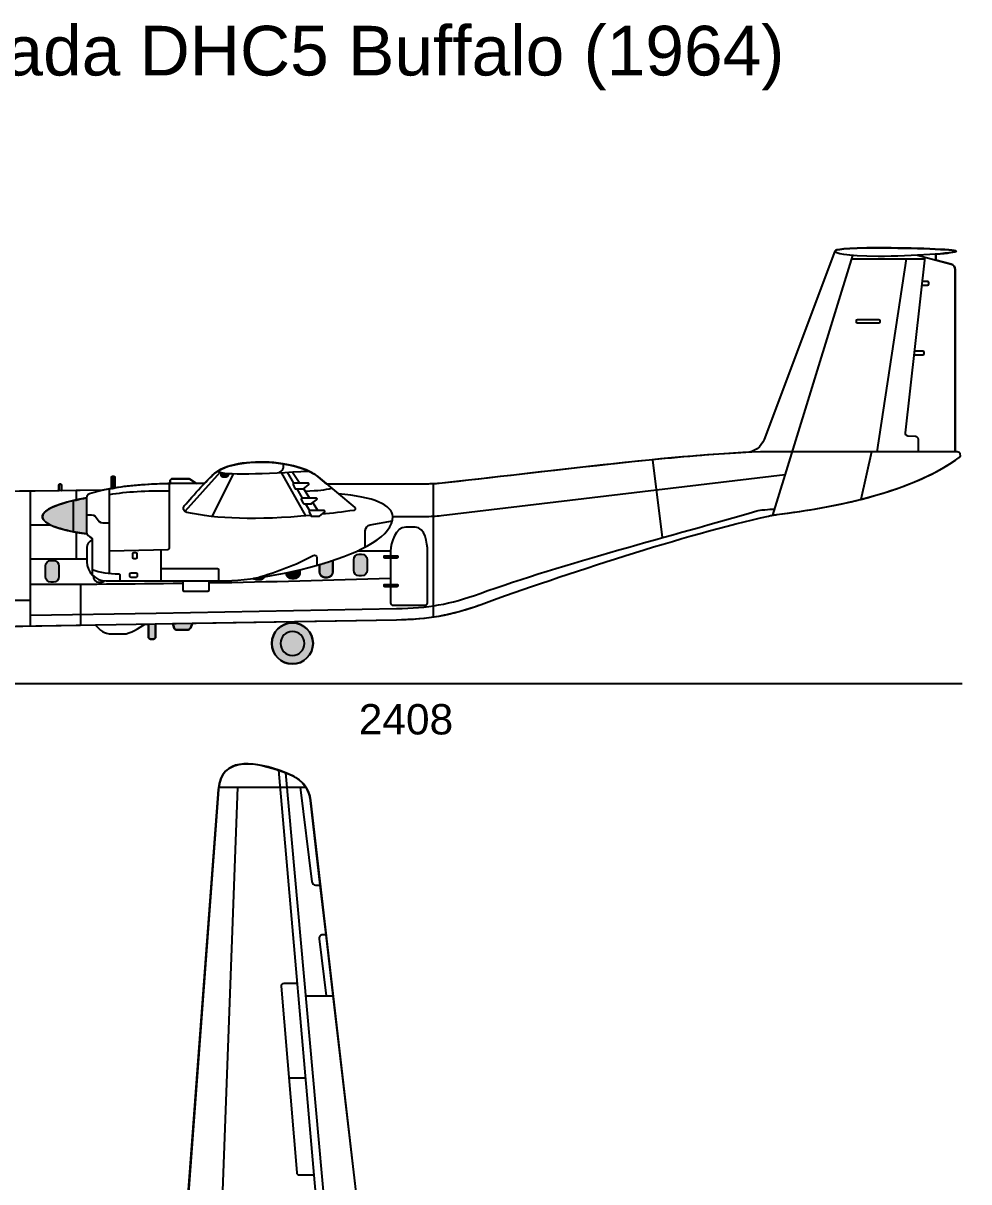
# Model space of a CAD drawing. Extents: x 65 to 351, y 40 to 245.
# Drawn here: x 112.6 to 194.7, y 144.4 to 245.1 of the extents above; entities that cross this region are included whole.
import ezdxf

# ---------------------------------------------------------------- set-up
doc = ezdxf.new("R2010")
doc.units = 0
doc.header["$MEASUREMENT"] = 0
for name, color, linetype in [('4-VIEW', 7, 'CONTINUOUS'), ('SOLIDS', 7, 'CONTINUOUS'), ('TITLE', 7, 'CONTINUOUS')]:
    doc.layers.add(name, color=color, linetype=linetype)

msp = doc.modelspace()

# ---------------------------------------------------------------- hatches: boundary and pattern name
at = {"layer": 'SOLIDS'}
h = msp.add_hatch(color=252, dxfattribs=at)
edge = h.paths.add_edge_path()
edge.add_spline(control_points=[(120.25, 204.67), (120.35, 204.69), (120.44, 204.7), (120.54, 204.72), (120.44, 204.7), (120.35, 204.69), (120.25, 204.67), (120.25, 204.67), (120.25, 204.67), (120.25, 204.67)], knot_values=[0, 0, 0, 0, 1, 1, 1, 2, 2, 2, 3, 3, 3, 3], degree=3, periodic=1)
edge = h.paths.add_edge_path()
edge.add_spline(control_points=[(120.25, 205.66), (120.25, 205.66), (120.25, 204.67), (120.25, 204.67), (120.25, 204.67), (120.54, 204.72), (120.54, 204.72), (120.54, 204.72), (120.54, 205.66), (120.54, 205.66), (120.54, 205.7), (120.5, 205.74), (120.45, 205.74), (120.45, 205.74), (120.34, 205.74), (120.34, 205.74), (120.29, 205.74), (120.25, 205.7), (120.25, 205.66)], knot_values=[0, 0, 0, 0, 1, 1, 1, 2, 2, 2, 3, 3, 3, 4, 4, 4, 5, 5, 5, 6, 6, 6, 6], degree=3, periodic=1)
h = msp.add_hatch(color=254, dxfattribs=at)
edge = h.paths.add_edge_path()
edge.add_spline(control_points=[(129.78, 206.06), (129.78, 206.06), (129.78, 205.83), (129.78, 205.83), (129.78, 205.75), (129.84, 205.69), (129.92, 205.69), (129.92, 205.69), (130.21, 205.69), (130.21, 205.69), (130.25, 205.69), (130.29, 205.71), (130.32, 205.74), (130.32, 205.74), (130.49, 205.97), (130.49, 205.97), (130.19, 205.99), (129.95, 206.02), (129.78, 206.06)], knot_values=[0, 0, 0, 0, 1, 1, 1, 2, 2, 2, 3, 3, 3, 4, 4, 4, 5, 5, 5, 6, 6, 6, 6], degree=3, periodic=1)
h = msp.add_hatch(color=252, dxfattribs=at)
edge = h.paths.add_edge_path()
edge.add_spline(control_points=[(116.94, 203.62), (114.21, 202.99), (113.59, 202.16), (114.97, 201.49), (115.42, 201.27), (116.08, 201.08), (116.94, 200.91), (116.94, 200.91), (118.13, 200.73), (118.13, 200.73), (118.11, 200.78), (118.09, 200.83), (118.09, 200.89), (118.09, 200.89), (118.09, 202.37), (118.09, 202.37), (118.09, 202.37), (118.09, 203.85), (118.09, 203.85), (117.77, 203.79), (117.46, 203.73), (117.18, 203.67), (117.1, 203.65), (117.02, 203.64), (116.94, 203.62)], knot_values=[0, 0, 0, 0, 1, 1, 1, 2, 2, 2, 3, 3, 3, 4, 4, 4, 5, 5, 5, 6, 6, 6, 7, 7, 7, 8, 8, 8, 8], degree=3, periodic=1)
h = msp.add_hatch(color=254, dxfattribs=at)
edge = h.paths.add_edge_path()
edge.add_spline(control_points=[(115.01, 198.41), (114.74, 198.41), (114.53, 198.19), (114.53, 197.93), (114.53, 197.93), (114.53, 197.01), (114.53, 197.01), (114.53, 196.74), (114.74, 196.52), (115.01, 196.52), (115.01, 196.52), (115.22, 196.52), (115.22, 196.52), (115.48, 196.52), (115.7, 196.74), (115.7, 197.01), (115.7, 197.01), (115.7, 197.93), (115.7, 197.93), (115.7, 198.19), (115.48, 198.41), (115.22, 198.41), (115.22, 198.41), (115.01, 198.41), (115.01, 198.41)], knot_values=[0, 0, 0, 0, 1, 1, 1, 2, 2, 2, 3, 3, 3, 4, 4, 4, 5, 5, 5, 6, 6, 6, 7, 7, 7, 8, 8, 8, 8], degree=3, periodic=1)
h = msp.add_hatch(color=254, dxfattribs=at)
edge = h.paths.add_edge_path()
edge.add_spline(control_points=[(139.48, 198.42), (139.1, 198.29), (138.71, 198.17), (138.31, 198.06), (138.31, 198.06), (138.31, 197.43), (138.31, 197.43), (138.31, 197.16), (138.53, 196.95), (138.79, 196.95), (138.79, 196.95), (139, 196.95), (139, 196.95), (139.26, 196.95), (139.48, 197.16), (139.48, 197.43), (139.48, 197.43), (139.48, 198.42), (139.48, 198.42)], knot_values=[0, 0, 0, 0, 1, 1, 1, 2, 2, 2, 3, 3, 3, 4, 4, 4, 5, 5, 5, 6, 6, 6, 6], degree=3, periodic=1)
h = msp.add_hatch(color=254, dxfattribs=at)
edge = h.paths.add_edge_path()
edge.add_spline(control_points=[(141.77, 198.96), (141.51, 198.96), (141.29, 198.75), (141.29, 198.48), (141.29, 198.48), (141.29, 197.56), (141.29, 197.56), (141.29, 197.29), (141.51, 197.08), (141.77, 197.08), (141.77, 197.08), (141.98, 197.08), (141.98, 197.08), (142.24, 197.08), (142.46, 197.29), (142.46, 197.56), (142.46, 197.56), (142.46, 198.48), (142.46, 198.48), (142.46, 198.75), (142.24, 198.96), (141.98, 198.96), (141.98, 198.96), (141.77, 198.96), (141.77, 198.96)], knot_values=[0, 0, 0, 0, 1, 1, 1, 2, 2, 2, 3, 3, 3, 4, 4, 4, 5, 5, 5, 6, 6, 6, 7, 7, 7, 8, 8, 8, 8], degree=3, periodic=1)
h = msp.add_hatch(color=252, dxfattribs=at)
edge = h.paths.add_edge_path()
edge.add_spline(control_points=[(143.99, 198.83), (143.96, 198.83), (143.93, 198.8), (143.93, 198.77), (143.93, 198.77), (143.93, 198.68), (143.93, 198.68), (143.93, 198.65), (143.96, 198.63), (143.99, 198.63), (143.99, 198.63), (144.5, 198.63), (144.5, 198.63), (144.5, 198.63), (145.06, 198.63), (145.06, 198.63), (145.09, 198.63), (145.11, 198.65), (145.11, 198.68), (145.11, 198.68), (145.11, 198.77), (145.11, 198.77), (145.11, 198.8), (145.09, 198.83), (145.06, 198.83), (145.06, 198.83), (144.5, 198.83), (144.5, 198.83), (144.5, 198.83), (143.99, 198.83), (143.99, 198.83)], knot_values=[0, 0, 0, 0, 1, 1, 1, 2, 2, 2, 3, 3, 3, 4, 4, 4, 5, 5, 5, 6, 6, 6, 7, 7, 7, 8, 8, 8, 9, 9, 9, 10, 10, 10, 10], degree=3, periodic=1)
h = msp.add_hatch(color=254, dxfattribs=at)
edge = h.paths.add_edge_path()
edge.add_spline(control_points=[(135.43, 197.33), (135.43, 197.07), (135.65, 196.85), (135.92, 196.85), (135.92, 196.85), (136.12, 196.85), (136.12, 196.85), (136.35, 196.85), (136.55, 197.01), (136.6, 197.23), (136.6, 197.26), (136.61, 197.57), (136.61, 197.61), (136.61, 197.61), (135.43, 197.33), (135.43, 197.33)], knot_values=[0, 0, 0, 0, 1, 1, 1, 2, 2, 2, 3, 3, 3, 4, 4, 4, 5, 5, 5, 5], degree=3, periodic=1)
h = msp.add_hatch(color=254, dxfattribs=at)
edge = h.paths.add_edge_path()
edge.add_spline(control_points=[(132.59, 196.87), (132.47, 196.85), (132.79, 196.74), (132.92, 196.74), (132.92, 196.74), (133.12, 196.74), (133.12, 196.74), (133.32, 196.74), (133.49, 196.86), (133.56, 197.03), (133.56, 197.03), (132.59, 196.87), (132.59, 196.87)], knot_values=[0, 0, 0, 0, 1, 1, 1, 2, 2, 2, 3, 3, 3, 4, 4, 4, 4], degree=3, periodic=1)
h = msp.add_hatch(color=252, dxfattribs=at)
edge = h.paths.add_edge_path()
edge.add_spline(control_points=[(144.5, 196.33), (144.5, 196.33), (143.99, 196.33), (143.99, 196.33), (143.96, 196.33), (143.93, 196.31), (143.93, 196.28), (143.93, 196.28), (143.93, 196.18), (143.93, 196.18), (143.93, 196.15), (143.96, 196.13), (143.99, 196.13), (143.99, 196.13), (144.5, 196.13), (144.5, 196.13), (144.5, 196.13), (145.06, 196.13), (145.06, 196.13), (145.09, 196.13), (145.11, 196.15), (145.11, 196.18), (145.11, 196.18), (145.11, 196.28), (145.11, 196.28), (145.11, 196.31), (145.09, 196.33), (145.06, 196.33), (145.06, 196.33), (144.5, 196.33), (144.5, 196.33)], knot_values=[0, 0, 0, 0, 1, 1, 1, 2, 2, 2, 3, 3, 3, 4, 4, 4, 5, 5, 5, 6, 6, 6, 7, 7, 7, 8, 8, 8, 9, 9, 9, 10, 10, 10, 10], degree=3, periodic=1)
h = msp.add_hatch(color=252, dxfattribs=at)
edge = h.paths.add_edge_path()
edge.add_spline(control_points=[(123.47, 192.89), (123.47, 192.89), (123.47, 191.78), (123.47, 191.78), (123.47, 191.67), (123.56, 191.58), (123.66, 191.58), (123.66, 191.58), (123.9, 191.58), (123.9, 191.58), (124.01, 191.58), (124.09, 191.67), (124.09, 191.78), (124.09, 191.78), (124.09, 192.9), (124.09, 192.9), (124.09, 192.9), (123.47, 192.89), (123.47, 192.89)], knot_values=[0, 0, 0, 0, 1, 1, 1, 2, 2, 2, 3, 3, 3, 4, 4, 4, 5, 5, 5, 6, 6, 6, 6], degree=3, periodic=1)
h = msp.add_hatch(color=252, dxfattribs=at)
edge = h.paths.add_edge_path()
edge.add_spline(control_points=[(127.3, 192.96), (127.3, 192.96), (125.58, 192.93), (125.58, 192.93), (125.58, 192.93), (125.69, 192.54), (125.69, 192.54), (125.72, 192.46), (125.79, 192.4), (125.88, 192.4), (125.88, 192.4), (126.93, 192.4), (126.93, 192.4), (127.01, 192.4), (127.08, 192.45), (127.11, 192.52), (127.11, 192.52), (127.3, 192.96), (127.3, 192.96)], knot_values=[0, 0, 0, 0, 1, 1, 1, 2, 2, 2, 3, 3, 3, 4, 4, 4, 5, 5, 5, 6, 6, 6, 6], degree=3, periodic=1)
h = msp.add_hatch(color=252, dxfattribs=at)
edge = h.paths.add_edge_path()
edge.add_spline(control_points=[(134.18, 191.21), (134.18, 192.19), (134.98, 192.99), (135.97, 192.99), (136.96, 192.99), (137.76, 192.19), (137.76, 191.21), (137.76, 190.22), (136.96, 189.42), (135.97, 189.42), (134.98, 189.42), (134.18, 190.22), (134.18, 191.21)], knot_values=[0, 0, 0, 0, 1, 1, 1, 2, 2, 2, 3, 3, 3, 4, 4, 4, 4], degree=3, periodic=1)
h = msp.add_hatch(color=254, dxfattribs=at)
edge = h.paths.add_edge_path()
edge.add_spline(control_points=[(134.93, 191.21), (134.93, 191.78), (135.39, 192.25), (135.97, 192.25), (136.54, 192.25), (137.01, 191.78), (137.01, 191.21), (137.01, 190.63), (136.54, 190.16), (135.97, 190.16), (135.39, 190.16), (134.93, 190.63), (134.93, 191.21)], knot_values=[0, 0, 0, 0, 1, 1, 1, 2, 2, 2, 3, 3, 3, 4, 4, 4, 4], degree=3, periodic=1)

# ---------------------------------------------------------------- linework, layer by layer
at = {"layer": '4-VIEW', "color": 250}
for points in [[(184.62, 224.92), (177.67, 202.35)], [(184.53, 224.63), (190.87, 224.63)], [(189.28, 224.64), (186.71, 207.87)], [(191.85, 225.04), (191.85, 224.51)], [(186.25, 207.87), (185.32, 203.72)], [(167.23, 207.16), (168.08, 200.4)], [(129.71, 206.08), (126.63, 202.68)], [(130.84, 205.96), (128.98, 202.24)], [(134.99, 206.05), (137.1, 202.29)], [(135.5, 206.08), (136.06, 205.12)], [(135.98, 206.1), (136.61, 205.14)], [(113.2, 204.44), (113.2, 192.72)], [(117.18, 204.49), (117.18, 203.67)], [(120.09, 197.29), (120.09, 204.64)], [(136.35, 204.63), (136.82, 203.84)], [(136.93, 204.66), (137.46, 203.84)], [(148.18, 205.07), (148.18, 193.51)], [(116.94, 203.62), (116.94, 200.9)], [(137.74, 203.43), (138.17, 202.76)], [(137.11, 203.34), (137.46, 202.75)], [(114.97, 201.49), (113.2, 201.49)], [(117.18, 200.86), (117.18, 198.54)], [(118.57, 200.24), (118.57, 197.14)], [(124.53, 199.37), (124.53, 196.64)], [(118.12, 198.54), (113.2, 198.54)], [(144.5, 199.23), (141.59, 199.23)], [(144.5, 198.63), (144.5, 196.33)], [(117.57, 196.36), (117.57, 192.79)], [(101.91, 194.98), (113.2, 194.98)], [(97.68, 187.73), (194.13, 187.73)], [(138.11, 142.02), (134.8, 180.18)], [(138.82, 141.99), (135.4, 179.95)], [(129.57, 178.72), (137.16, 178.72)], [(129.87, 142.07), (131.23, 178.72)], [(137.15, 160.57), (139.51, 160.57)], [(135.68, 153.45), (137.11, 153.45)]]:
    msp.add_lwpolyline(points, dxfattribs=at)
for points, knots in [([(186.84, 225.58), (183.93, 225.58), (183.08, 225.45), (183.08, 225.28), (183.08, 225.12), (183.93, 224.84), (186.84, 224.84), (189.75, 224.84), (193.61, 225.12), (193.61, 225.28), (193.61, 225.45), (189.75, 225.58), (186.84, 225.58), (186.84, 225.58), (186.84, 225.58), (186.84, 225.58)], [0, 0, 0, 0, 1, 1, 1, 2, 2, 2, 3, 3, 3, 4, 4, 4, 5, 5, 5, 5]), ([(183.08, 225.28), (183.08, 225.28), (176.94, 208.94), (176.94, 208.94), (176.69, 208.26), (176.08, 207.83), (175.35, 207.8)], [0, 0, 0, 0, 1, 1, 1, 2, 2, 2, 2]), ([(190.88, 224.77), (190.88, 224.77), (189.18, 209.52), (189.18, 209.52), (189.16, 209.37), (189.27, 209.25), (189.41, 209.24), (189.41, 209.24), (190.07, 209.21), (190.07, 209.21), (190.2, 209.21), (190.3, 209.1), (190.3, 208.97), (190.3, 208.97), (190.3, 207.87), (190.3, 207.87)], [0, 0, 0, 0, 1, 1, 1, 2, 2, 2, 3, 3, 3, 4, 4, 4, 5, 5, 5, 5]), ([(190.24, 224.94), (190.24, 224.94), (193.18, 224.16), (193.18, 224.16), (193.39, 224.1), (193.53, 223.92), (193.53, 223.7), (193.53, 223.7), (193.53, 207.87), (193.53, 207.87)], [0, 0, 0, 0, 1, 1, 1, 2, 2, 2, 3, 3, 3, 3]), ([(190.64, 222.34), (190.64, 222.34), (191.13, 222.34), (191.13, 222.34), (191.2, 222.34), (191.25, 222.4), (191.25, 222.46), (191.25, 222.46), (191.25, 222.55), (191.25, 222.55), (191.25, 222.62), (191.2, 222.67), (191.13, 222.67), (191.13, 222.67), (190.65, 222.67), (190.65, 222.67)], [0, 0, 0, 0, 1, 1, 1, 2, 2, 2, 3, 3, 3, 4, 4, 4, 5, 5, 5, 5]), ([(185.03, 219.04), (185.03, 219.04), (186.89, 219.04), (186.89, 219.04), (186.94, 219.04), (186.98, 219.07), (186.98, 219.12), (186.98, 219.12), (186.98, 219.26), (186.98, 219.26), (186.98, 219.31), (186.94, 219.35), (186.89, 219.35), (186.89, 219.35), (185.03, 219.35), (185.03, 219.35), (184.98, 219.35), (184.94, 219.31), (184.94, 219.26), (184.94, 219.26), (184.94, 219.12), (184.94, 219.12), (184.94, 219.07), (184.98, 219.04), (185.03, 219.04), (185.03, 219.04), (185.03, 219.04), (185.03, 219.04)], [0, 0, 0, 0, 1, 1, 1, 2, 2, 2, 3, 3, 3, 4, 4, 4, 5, 5, 5, 6, 6, 6, 7, 7, 7, 8, 8, 8, 9, 9, 9, 9]), ([(189.93, 216.28), (189.93, 216.28), (190.72, 216.28), (190.72, 216.28), (190.78, 216.28), (190.84, 216.34), (190.84, 216.4), (190.84, 216.4), (190.84, 216.49), (190.84, 216.49), (190.84, 216.56), (190.78, 216.61), (190.72, 216.61), (190.72, 216.61), (189.97, 216.61), (189.97, 216.61)], [0, 0, 0, 0, 1, 1, 1, 2, 2, 2, 3, 3, 3, 4, 4, 4, 5, 5, 5, 5]), ([(119.49, 204.52), (119.49, 204.52), (109.69, 204.39), (109.69, 204.39), (107.36, 204.36), (106.49, 202.99), (105.26, 201.39), (105.18, 201.29), (105.1, 201.21), (104.99, 201.15), (103.47, 200.23), (102.39, 199.18), (101.36, 198.06), (101.3, 198), (101.27, 197.92), (101.27, 197.83), (101.27, 197.83), (101.27, 193.96), (101.27, 193.96), (101.27, 193.83), (101.34, 193.72), (101.45, 193.65), (103.35, 192.62), (104.68, 192.59), (106.72, 192.61), (106.72, 192.61), (124.13, 192.9), (124.13, 192.9), (124.13, 192.9), (145, 193.27), (145, 193.27), (147.76, 193.32), (149.68, 193.63), (152.35, 194.6), (159.65, 197.23), (170.06, 200.67), (177.32, 202.28), (177.55, 202.33), (177.78, 202.37), (178.03, 202.4), (185.33, 203.31), (190.58, 204.97), (193.87, 207.36), (194.09, 207.52), (193.97, 207.87), (193.7, 207.87), (193.7, 207.87), (178.02, 207.87), (178.02, 207.87), (171, 207.87), (157.29, 206.01), (148.72, 205.11), (148.34, 205.07), (148.02, 205.06), (147.64, 205.06), (147.64, 205.06), (138.97, 205.04), (138.97, 205.04)], [0, 0, 0, 0, 1, 1, 1, 2, 2, 2, 3, 3, 3, 4, 4, 4, 5, 5, 5, 6, 6, 6, 7, 7, 7, 8, 8, 8, 9, 9, 9, 10, 10, 10, 11, 11, 11, 12, 12, 12, 13, 13, 13, 14, 14, 14, 15, 15, 15, 16, 16, 16, 17, 17, 17, 18, 18, 18, 19, 19, 19, 19]), ([(137.56, 202.33), (132.83, 201.89), (129.37, 202.03), (126.8, 202.59), (126.52, 202.65), (126.41, 202.99), (126.61, 203.2), (127.28, 203.92), (128.77, 205.72), (129.49, 206.18), (131.36, 207.39), (136.41, 207.18), (138.2, 205.68), (138.2, 205.68), (141.38, 203.02), (141.38, 203.02), (141.47, 202.94), (141.43, 202.79), (141.31, 202.77), (140.33, 202.63), (139.4, 202.52), (138.52, 202.43)], [0, 0, 0, 0, 1, 1, 1, 2, 2, 2, 3, 3, 3, 4, 4, 4, 5, 5, 5, 6, 6, 6, 7, 7, 7, 7]), ([(120.25, 204.67), (120.25, 204.67), (120.25, 205.66), (120.25, 205.66), (120.25, 205.7), (120.29, 205.74), (120.34, 205.74), (120.34, 205.74), (120.45, 205.74), (120.45, 205.74), (120.5, 205.74), (120.54, 205.7), (120.54, 205.66), (120.54, 205.66), (120.54, 204.72), (120.54, 204.72)], [0, 0, 0, 0, 1, 1, 1, 2, 2, 2, 3, 3, 3, 4, 4, 4, 5, 5, 5, 5]), ([(125.35, 205.09), (125.35, 205.09), (125.35, 205.31), (125.35, 205.31), (125.35, 205.43), (125.45, 205.52), (125.56, 205.52), (125.56, 205.52), (126.95, 205.52), (126.95, 205.52), (127, 205.52), (127.03, 205.51), (127.07, 205.48), (127.07, 205.48), (127.63, 205.11), (127.63, 205.11)], [0, 0, 0, 0, 1, 1, 1, 2, 2, 2, 3, 3, 3, 4, 4, 4, 5, 5, 5, 5]), ([(129.78, 206.06), (129.78, 206.06), (129.78, 205.83), (129.78, 205.83), (129.78, 205.75), (129.84, 205.69), (129.92, 205.69), (129.92, 205.69), (130.21, 205.69), (130.21, 205.69), (130.25, 205.69), (130.29, 205.71), (130.32, 205.74), (130.32, 205.74), (130.49, 205.97), (130.49, 205.97)], [0, 0, 0, 0, 1, 1, 1, 2, 2, 2, 3, 3, 3, 4, 4, 4, 5, 5, 5, 5]), ([(144.69, 202.24), (144.69, 202.24), (147.46, 202.24), (147.46, 202.24), (147.97, 202.24), (148.39, 202.27), (148.89, 202.33), (148.89, 202.33), (178.77, 205.9), (178.77, 205.9)], [0, 0, 0, 0, 1, 1, 1, 2, 2, 2, 3, 3, 3, 3]), ([(115.68, 204.47), (115.68, 204.47), (115.68, 204.95), (115.68, 204.95), (115.68, 205), (115.72, 205.04), (115.77, 205.04), (115.77, 205.04), (115.84, 205.04), (115.84, 205.04), (115.88, 205.04), (115.92, 205), (115.92, 204.95), (115.92, 204.95), (115.92, 204.47), (115.92, 204.47)], [0, 0, 0, 0, 1, 1, 1, 2, 2, 2, 3, 3, 3, 4, 4, 4, 5, 5, 5, 5]), ([(128.32, 205.1), (123.83, 205.18), (120.44, 204.9), (118.36, 204.21), (118.19, 204.16), (118.09, 204.02), (118.09, 203.85), (118.09, 203.85), (118.09, 200.89), (118.09, 200.89), (118.09, 200.66), (118.33, 200.5), (118.53, 200.37), (118.56, 200.35), (118.58, 200.32), (118.58, 200.28), (118.58, 200.25), (118.57, 200.22), (118.54, 200.2), (118.32, 200.02), (118.12, 199.86), (118.12, 199.54), (118.12, 199.54), (118.12, 198.31), (118.12, 198.31), (118.12, 197.39), (118.87, 196.64), (119.79, 196.64), (119.79, 196.64), (129.33, 196.64), (129.33, 196.64), (133.59, 196.53), (144.8, 198.92), (144.69, 202.24), (144.66, 203.19), (143.03, 203.97), (139.97, 204.2)], [0, 0, 0, 0, 1, 1, 1, 2, 2, 2, 3, 3, 3, 4, 4, 4, 5, 5, 5, 6, 6, 6, 7, 7, 7, 8, 8, 8, 9, 9, 9, 10, 10, 10, 11, 11, 11, 12, 12, 12, 12]), ([(120.09, 199.26), (120.09, 199.26), (125.19, 199.38), (125.19, 199.38), (125.25, 199.39), (125.29, 199.43), (125.29, 199.49), (125.29, 199.49), (125.29, 205.09), (125.29, 205.09)], [0, 0, 0, 0, 1, 1, 1, 2, 2, 2, 3, 3, 3, 3]), ([(136.11, 205.13), (136.11, 205.13), (137.3, 205.14), (137.3, 205.14), (137.39, 205.14), (137.43, 205.03), (137.36, 204.98), (137.36, 204.98), (136.92, 204.65), (136.92, 204.65), (136.91, 204.64), (136.89, 204.63), (136.87, 204.63), (136.87, 204.63), (136.26, 204.63), (136.26, 204.63), (136.22, 204.63), (136.19, 204.65), (136.18, 204.68), (136.18, 204.68), (136.03, 205.01), (136.03, 205.01), (136, 205.07), (136.04, 205.13), (136.11, 205.13), (136.11, 205.13), (136.11, 205.13), (136.11, 205.13)], [0, 0, 0, 0, 1, 1, 1, 2, 2, 2, 3, 3, 3, 4, 4, 4, 5, 5, 5, 6, 6, 6, 7, 7, 7, 8, 8, 8, 9, 9, 9, 9]), ([(136.82, 203.84), (136.82, 203.84), (138.02, 203.84), (138.02, 203.84), (138.11, 203.84), (138.14, 203.73), (138.07, 203.68), (138.07, 203.68), (137.64, 203.36), (137.64, 203.36), (137.62, 203.35), (137.61, 203.34), (137.59, 203.34), (137.59, 203.34), (136.97, 203.34), (136.97, 203.34), (136.94, 203.34), (136.91, 203.36), (136.89, 203.39), (136.89, 203.39), (136.74, 203.72), (136.74, 203.72), (136.72, 203.77), (136.76, 203.84), (136.82, 203.84), (136.82, 203.84), (136.82, 203.84), (136.82, 203.84)], [0, 0, 0, 0, 1, 1, 1, 2, 2, 2, 3, 3, 3, 4, 4, 4, 5, 5, 5, 6, 6, 6, 7, 7, 7, 8, 8, 8, 9, 9, 9, 9]), ([(113.23, 193.67), (113.23, 193.67), (124.13, 193.85), (124.13, 193.85), (124.13, 193.85), (145, 194.23), (145, 194.23), (147.76, 194.28), (149.59, 194.59), (152.26, 195.55), (159.56, 198.18), (169.09, 200.61), (176.31, 202.73), (176.53, 202.79), (177.4, 202.89), (177.83, 202.87)], [0, 0, 0, 0, 1, 1, 1, 2, 2, 2, 3, 3, 3, 4, 4, 4, 5, 5, 5, 5]), ([(137.5, 202.76), (137.5, 202.76), (138.7, 202.76), (138.7, 202.76), (138.79, 202.76), (138.82, 202.65), (138.75, 202.6), (138.75, 202.6), (138.32, 202.28), (138.32, 202.28), (138.3, 202.27), (138.29, 202.26), (138.27, 202.26), (138.27, 202.26), (137.65, 202.26), (137.65, 202.26), (137.62, 202.26), (137.59, 202.28), (137.57, 202.31), (137.57, 202.31), (137.42, 202.64), (137.42, 202.64), (137.4, 202.69), (137.44, 202.76), (137.5, 202.76), (137.5, 202.76), (137.5, 202.76), (137.5, 202.76)], [0, 0, 0, 0, 1, 1, 1, 2, 2, 2, 3, 3, 3, 4, 4, 4, 5, 5, 5, 6, 6, 6, 7, 7, 7, 8, 8, 8, 9, 9, 9, 9]), ([(118.09, 202.37), (118.09, 202.37), (118.51, 202.37), (118.51, 202.37), (119.11, 202.37), (118.92, 201.7), (119.52, 201.7), (119.52, 201.7), (120.09, 201.7), (120.09, 201.7)], [0, 0, 0, 0, 1, 1, 1, 2, 2, 2, 3, 3, 3, 3]), ([(142.3, 199.58), (142.3, 199.58), (142.3, 201), (142.3, 201), (142.3, 201.26), (142.48, 201.48), (142.73, 201.52), (142.73, 201.52), (144.66, 201.87), (144.66, 201.87)], [0, 0, 0, 0, 1, 1, 1, 2, 2, 2, 3, 3, 3, 3]), ([(144.5, 196.13), (144.5, 196.13), (144.5, 194.72), (144.5, 194.72), (144.5, 194.61), (144.59, 194.53), (144.69, 194.53), (144.69, 194.53), (147.51, 194.53), (147.51, 194.53), (147.61, 194.53), (147.7, 194.61), (147.7, 194.72), (147.7, 194.72), (147.7, 199.23), (147.7, 199.23), (147.7, 199.91), (147.48, 201.32), (146.63, 201.32), (146.63, 201.32), (145.82, 201.32), (145.82, 201.32), (144.92, 201.32), (144.5, 199.98), (144.5, 199.23), (144.5, 199.23), (144.5, 198.83), (144.5, 198.83)], [0, 0, 0, 0, 1, 1, 1, 2, 2, 2, 3, 3, 3, 4, 4, 4, 5, 5, 5, 6, 6, 6, 7, 7, 7, 8, 8, 8, 9, 9, 9, 9]), ([(115.01, 196.52), (115.01, 196.52), (115.22, 196.52), (115.22, 196.52), (115.48, 196.52), (115.7, 196.74), (115.7, 197.01), (115.7, 197.01), (115.7, 197.93), (115.7, 197.93), (115.7, 198.19), (115.48, 198.41), (115.22, 198.41), (115.22, 198.41), (115.01, 198.41), (115.01, 198.41), (114.74, 198.41), (114.53, 198.19), (114.53, 197.93), (114.53, 197.93), (114.53, 197.01), (114.53, 197.01), (114.53, 196.74), (114.74, 196.52), (115.01, 196.52), (115.01, 196.52), (115.01, 196.52), (115.01, 196.52)], [0, 0, 0, 0, 1, 1, 1, 2, 2, 2, 3, 3, 3, 4, 4, 4, 5, 5, 5, 6, 6, 6, 7, 7, 7, 8, 8, 8, 9, 9, 9, 9]), ([(122.21, 198.55), (122.21, 198.55), (122.35, 198.55), (122.35, 198.55), (122.41, 198.55), (122.45, 198.6), (122.45, 198.65), (122.45, 198.65), (122.45, 199.01), (122.45, 199.01), (122.45, 199.07), (122.41, 199.11), (122.35, 199.11), (122.35, 199.11), (122.21, 199.11), (122.21, 199.11), (122.15, 199.11), (122.1, 199.07), (122.1, 199.01), (122.1, 199.01), (122.1, 198.65), (122.1, 198.65), (122.1, 198.6), (122.15, 198.55), (122.21, 198.55), (122.21, 198.55), (122.21, 198.55), (122.21, 198.55)], [0, 0, 0, 0, 1, 1, 1, 2, 2, 2, 3, 3, 3, 4, 4, 4, 5, 5, 5, 6, 6, 6, 7, 7, 7, 8, 8, 8, 9, 9, 9, 9]), ([(132.92, 196.91), (134.6, 197.44), (136.27, 198.01), (137.77, 198.86), (137.91, 198.94), (138.08, 198.84), (138.08, 198.68), (138.08, 198.68), (138.08, 198), (138.08, 198)], [0, 0, 0, 0, 1, 1, 1, 2, 2, 2, 3, 3, 3, 3]), ([(138.31, 198.06), (138.31, 198.06), (138.31, 197.43), (138.31, 197.43), (138.31, 197.16), (138.53, 196.95), (138.79, 196.95), (138.79, 196.95), (139, 196.95), (139, 196.95), (139.26, 196.95), (139.48, 197.16), (139.48, 197.43), (139.48, 197.43), (139.48, 198.42), (139.48, 198.42)], [0, 0, 0, 0, 1, 1, 1, 2, 2, 2, 3, 3, 3, 4, 4, 4, 5, 5, 5, 5]), ([(141.77, 197.08), (141.77, 197.08), (141.98, 197.08), (141.98, 197.08), (142.24, 197.08), (142.46, 197.29), (142.46, 197.56), (142.46, 197.56), (142.46, 198.48), (142.46, 198.48), (142.46, 198.75), (142.24, 198.96), (141.98, 198.96), (141.98, 198.96), (141.77, 198.96), (141.77, 198.96), (141.51, 198.96), (141.29, 198.75), (141.29, 198.48), (141.29, 198.48), (141.29, 197.56), (141.29, 197.56), (141.29, 197.29), (141.51, 197.08), (141.77, 197.08), (141.77, 197.08), (141.77, 197.08), (141.77, 197.08)], [0, 0, 0, 0, 1, 1, 1, 2, 2, 2, 3, 3, 3, 4, 4, 4, 5, 5, 5, 6, 6, 6, 7, 7, 7, 8, 8, 8, 9, 9, 9, 9]), ([(143.99, 198.63), (143.99, 198.63), (145.06, 198.63), (145.06, 198.63), (145.09, 198.63), (145.11, 198.65), (145.11, 198.68), (145.11, 198.68), (145.11, 198.77), (145.11, 198.77), (145.11, 198.8), (145.09, 198.83), (145.06, 198.83), (145.06, 198.83), (143.99, 198.83), (143.99, 198.83), (143.96, 198.83), (143.93, 198.8), (143.93, 198.77), (143.93, 198.77), (143.93, 198.68), (143.93, 198.68), (143.93, 198.65), (143.96, 198.63), (143.99, 198.63), (143.99, 198.63), (143.99, 198.63), (143.99, 198.63)], [0, 0, 0, 0, 1, 1, 1, 2, 2, 2, 3, 3, 3, 4, 4, 4, 5, 5, 5, 6, 6, 6, 7, 7, 7, 8, 8, 8, 9, 9, 9, 9]), ([(118.57, 197.62), (119.28, 197.4), (120.03, 197.25), (120.88, 197.25), (120.9, 197.25), (120.93, 197.24), (120.95, 197.22), (120.97, 197.2), (120.98, 197.18), (120.98, 197.15), (120.98, 197.15), (120.98, 196.64), (120.98, 196.64)], [0, 0, 0, 0, 1, 1, 1, 2, 2, 2, 3, 3, 3, 4, 4, 4, 4]), ([(121.96, 196.95), (121.96, 196.95), (122.39, 196.95), (122.39, 196.95), (122.45, 196.95), (122.5, 197), (122.5, 197.06), (122.5, 197.06), (122.5, 197.23), (122.5, 197.23), (122.5, 197.29), (122.45, 197.34), (122.39, 197.34), (122.39, 197.34), (121.96, 197.34), (121.96, 197.34), (121.9, 197.34), (121.85, 197.29), (121.85, 197.23), (121.85, 197.23), (121.85, 197.06), (121.85, 197.06), (121.85, 197), (121.9, 196.95), (121.96, 196.95), (121.96, 196.95), (121.96, 196.95), (121.96, 196.95)], [0, 0, 0, 0, 1, 1, 1, 2, 2, 2, 3, 3, 3, 4, 4, 4, 5, 5, 5, 6, 6, 6, 7, 7, 7, 8, 8, 8, 9, 9, 9, 9]), ([(124.53, 197.73), (124.53, 197.73), (129.46, 197.73), (129.46, 197.73), (129.52, 197.73), (129.56, 197.68), (129.56, 197.62), (129.56, 197.62), (129.56, 196.64), (129.56, 196.64)], [0, 0, 0, 0, 1, 1, 1, 2, 2, 2, 3, 3, 3, 3]), ([(135.43, 197.33), (135.43, 197.07), (135.65, 196.85), (135.92, 196.85), (135.92, 196.85), (136.12, 196.85), (136.12, 196.85), (136.39, 196.85), (136.61, 197.07), (136.61, 197.33), (136.61, 197.33), (136.61, 197.62), (136.61, 197.62)], [0, 0, 0, 0, 1, 1, 1, 2, 2, 2, 3, 3, 3, 4, 4, 4, 4]), ([(118.66, 197.09), (118.66, 196.82), (118.87, 196.52), (119.13, 196.52), (119.13, 196.52), (119.34, 196.52), (119.34, 196.52), (119.46, 196.52), (119.59, 196.58), (119.67, 196.65)], [0, 0, 0, 0, 1, 1, 1, 2, 2, 2, 3, 3, 3, 3]), ([(126.45, 196.64), (126.45, 196.64), (126.45, 195.85), (126.45, 195.85), (126.45, 195.8), (126.49, 195.75), (126.55, 195.75), (126.55, 195.75), (128.63, 195.75), (128.63, 195.75), (128.69, 195.75), (128.73, 195.8), (128.73, 195.85), (128.73, 195.85), (128.73, 196.64), (128.73, 196.64)], [0, 0, 0, 0, 1, 1, 1, 2, 2, 2, 3, 3, 3, 4, 4, 4, 5, 5, 5, 5]), ([(132.61, 196.87), (132.69, 196.79), (132.8, 196.75), (132.92, 196.75), (132.92, 196.75), (133.13, 196.75), (133.13, 196.75), (133.32, 196.75), (133.48, 196.86), (133.56, 197.03)], [0, 0, 0, 0, 1, 1, 1, 2, 2, 2, 3, 3, 3, 3]), ([(143.99, 196.13), (143.99, 196.13), (145.06, 196.13), (145.06, 196.13), (145.09, 196.13), (145.11, 196.15), (145.11, 196.18), (145.11, 196.18), (145.11, 196.28), (145.11, 196.28), (145.11, 196.31), (145.09, 196.33), (145.06, 196.33), (145.06, 196.33), (143.99, 196.33), (143.99, 196.33), (143.96, 196.33), (143.93, 196.31), (143.93, 196.28), (143.93, 196.28), (143.93, 196.18), (143.93, 196.18), (143.93, 196.15), (143.96, 196.13), (143.99, 196.13), (143.99, 196.13), (143.99, 196.13), (143.99, 196.13)], [0, 0, 0, 0, 1, 1, 1, 2, 2, 2, 3, 3, 3, 4, 4, 4, 5, 5, 5, 6, 6, 6, 7, 7, 7, 8, 8, 8, 9, 9, 9, 9]), ([(118.84, 192.81), (119.3, 192.37), (119.59, 192.03), (120.29, 192.03), (120.29, 192.03), (121.28, 192.03), (121.28, 192.03), (121.91, 192.03), (122.64, 192.57), (123.19, 192.88)], [0, 0, 0, 0, 1, 1, 1, 2, 2, 2, 3, 3, 3, 3]), ([(123.47, 192.89), (123.47, 192.89), (123.47, 191.78), (123.47, 191.78), (123.47, 191.67), (123.56, 191.58), (123.66, 191.58), (123.66, 191.58), (123.9, 191.58), (123.9, 191.58), (124.01, 191.58), (124.09, 191.67), (124.09, 191.78), (124.09, 191.78), (124.09, 192.9), (124.09, 192.9)], [0, 0, 0, 0, 1, 1, 1, 2, 2, 2, 3, 3, 3, 4, 4, 4, 5, 5, 5, 5]), ([(125.58, 192.93), (125.58, 192.93), (125.69, 192.54), (125.69, 192.54), (125.72, 192.46), (125.79, 192.4), (125.88, 192.4), (125.88, 192.4), (126.93, 192.4), (126.93, 192.4), (127.01, 192.4), (127.08, 192.45), (127.11, 192.52), (127.11, 192.52), (127.3, 192.96), (127.3, 192.96)], [0, 0, 0, 0, 1, 1, 1, 2, 2, 2, 3, 3, 3, 4, 4, 4, 5, 5, 5, 5]), ([(135.97, 189.42), (136.96, 189.42), (137.76, 190.22), (137.76, 191.21), (137.76, 192.19), (136.96, 192.99), (135.97, 192.99), (134.98, 192.99), (134.18, 192.19), (134.18, 191.21), (134.18, 190.22), (134.98, 189.42), (135.97, 189.42), (135.97, 189.42), (135.97, 189.42), (135.97, 189.42)], [0, 0, 0, 0, 1, 1, 1, 2, 2, 2, 3, 3, 3, 4, 4, 4, 5, 5, 5, 5]), ([(126.9, 142.93), (126.9, 142.93), (129.55, 178.5), (129.55, 178.5), (129.78, 181.57), (133.04, 180.99), (135.94, 179.72), (136.84, 179.33), (137.42, 178.55), (137.54, 177.57), (137.54, 177.57), (141.69, 141.77), (141.69, 141.77)], [0, 0, 0, 0, 1, 1, 1, 2, 2, 2, 3, 3, 3, 4, 4, 4, 4]), ([(136.65, 178.72), (136.65, 178.72), (137.67, 170.49), (137.67, 170.49), (137.69, 170.33), (137.82, 170.21), (137.98, 170.21), (137.98, 170.21), (138.41, 170.21), (138.41, 170.21)], [0, 0, 0, 0, 1, 1, 1, 2, 2, 2, 3, 3, 3, 3]), ([(138.9, 165.88), (138.9, 165.88), (138.6, 165.88), (138.6, 165.88), (138.5, 165.88), (138.42, 165.84), (138.36, 165.77), (138.3, 165.7), (138.27, 165.62), (138.28, 165.53), (138.28, 165.53), (138.9, 160.57), (138.9, 160.57)], [0, 0, 0, 0, 1, 1, 1, 2, 2, 2, 3, 3, 3, 4, 4, 4, 4]), ([(137.85, 144.99), (137.85, 144.99), (136.61, 144.99), (136.61, 144.99), (136.48, 144.99), (136.38, 145.09), (136.37, 145.22), (136.37, 145.22), (135.01, 161.42), (135.01, 161.42), (135, 161.57), (135.11, 161.69), (135.26, 161.69), (135.26, 161.69), (136.41, 161.69), (136.41, 161.69)], [0, 0, 0, 0, 1, 1, 1, 2, 2, 2, 3, 3, 3, 4, 4, 4, 5, 5, 5, 5])]:
    msp.add_open_spline(points, degree=3, knots=knots, dxfattribs=at)
for points in [[(134.78, 206.04), (135.12, 206.21), (135.29, 206.45), (135.16, 206.82)], [(129.49, 206.18), (129.87, 205.78), (133.65, 205.98), (137.41, 206.18)], [(120.09, 204.16), (121.58, 204.39), (123.3, 204.51), (125.29, 204.47)], [(137.08, 204.43), (138.23, 204.52), (138.82, 204.53), (139.37, 204.7)], [(118.09, 203.85), (112.9, 202.95), (113.07, 201.41), (118.09, 200.72)], [(113.2, 196.35), (117.61, 196.35), (122.03, 196.38), (126.44, 196.45)], [(128.75, 196.48), (134, 196.57), (139.25, 196.7), (144.5, 196.87)]]:
    msp.add_open_spline(points, degree=3, dxfattribs=at)
at = {"layer": 'SOLIDS'}
for points, knots in [([(128.32, 205.1), (128.77, 205.57), (129.19, 205.99), (129.49, 206.18), (130.66, 206.94), (133.08, 207.14), (135.16, 206.82), (136, 206.69), (136.78, 206.47), (137.41, 206.18), (137.71, 206.03), (137.98, 205.87), (138.2, 205.68), (138.2, 205.68), (138.97, 205.04), (138.97, 205.04), (138.97, 205.04), (147.64, 205.06), (147.64, 205.06), (147.83, 205.06), (148, 205.06), (148.18, 205.07), (148.36, 205.08), (148.53, 205.09), (148.72, 205.11), (153.89, 205.65), (160.92, 206.54), (167.23, 207.16), (170.19, 207.45), (172.98, 207.69), (175.35, 207.8), (176.08, 207.83), (176.69, 208.26), (176.94, 208.94), (176.94, 208.94), (183.08, 225.28), (183.08, 225.28), (183.08, 225.45), (183.93, 225.58), (186.84, 225.58), (189.75, 225.58), (193.61, 225.45), (193.61, 225.28), (193.61, 225.21), (192.9, 225.12), (191.85, 225.04), (191.85, 225.04), (191.85, 224.51), (191.85, 224.51), (191.85, 224.51), (193.18, 224.16), (193.18, 224.16), (193.39, 224.1), (193.53, 223.92), (193.53, 223.7), (193.53, 223.7), (193.53, 207.87), (193.53, 207.87), (193.53, 207.87), (193.7, 207.87), (193.7, 207.87), (193.97, 207.87), (194.09, 207.52), (193.87, 207.36), (191.8, 205.86), (188.96, 204.64), (185.32, 203.72), (183.17, 203.18), (180.74, 202.74), (178.03, 202.4), (177.91, 202.39), (177.79, 202.37), (177.67, 202.35), (177.55, 202.33), (177.44, 202.31), (177.32, 202.28), (170.06, 200.67), (159.65, 197.23), (152.35, 194.6), (150.81, 194.04), (149.52, 193.7), (148.18, 193.51), (147.19, 193.36), (146.17, 193.29), (145, 193.27), (145, 193.27), (127.3, 192.96), (127.3, 192.96), (127.3, 192.96), (127.11, 192.52), (127.11, 192.52), (127.08, 192.45), (127.01, 192.4), (126.93, 192.4), (126.93, 192.4), (125.88, 192.4), (125.88, 192.4), (125.79, 192.4), (125.72, 192.46), (125.69, 192.54), (125.69, 192.54), (125.58, 192.93), (125.58, 192.93), (125.58, 192.93), (124.13, 192.9), (124.13, 192.9), (124.13, 192.9), (124.09, 192.9), (124.09, 192.9), (124.09, 192.9), (124.09, 191.78), (124.09, 191.78), (124.09, 191.67), (124.01, 191.58), (123.9, 191.58), (123.9, 191.58), (123.66, 191.58), (123.66, 191.58), (123.56, 191.58), (123.47, 191.67), (123.47, 191.78), (123.47, 191.78), (123.47, 192.89), (123.47, 192.89), (123.47, 192.89), (123.19, 192.88), (123.19, 192.88), (122.64, 192.57), (121.91, 192.03), (121.28, 192.03), (121.28, 192.03), (120.29, 192.03), (120.29, 192.03), (119.59, 192.03), (119.3, 192.37), (118.84, 192.81), (118.84, 192.81), (117.57, 192.79), (117.57, 192.79), (117.57, 192.79), (109.17, 192.65), (109.17, 192.65), (109.17, 192.65), (106.72, 192.61), (106.72, 192.61), (104.68, 192.59), (103.35, 192.62), (101.45, 193.65), (101.39, 193.69), (101.35, 193.73), (101.31, 193.79), (96.87, 194.13), (97.01, 197.46), (101.29, 197.95), (101.31, 197.99), (101.33, 198.03), (101.36, 198.06), (101.54, 198.26), (101.73, 198.46), (101.92, 198.65), (102.45, 199.2), (103.02, 199.73), (103.66, 200.23), (104.07, 200.55), (104.51, 200.85), (104.99, 201.15), (105.04, 201.18), (105.09, 201.21), (105.14, 201.25), (105.18, 201.29), (105.22, 201.34), (105.26, 201.39), (105.83, 202.13), (106.33, 202.83), (106.92, 203.36), (107.24, 203.64), (107.59, 203.88), (107.99, 204.06), (108.46, 204.26), (109.02, 204.38), (109.69, 204.39), (109.69, 204.39), (109.76, 204.39), (109.76, 204.39), (109.76, 204.39), (109.96, 204.4), (109.96, 204.4), (109.96, 204.4), (112.28, 204.43), (112.28, 204.43), (112.28, 204.43), (113.2, 204.44), (113.2, 204.44), (113.2, 204.44), (115.68, 204.47), (115.68, 204.47), (115.68, 204.47), (115.68, 204.95), (115.68, 204.95), (115.68, 205), (115.72, 205.04), (115.77, 205.04), (115.77, 205.04), (115.84, 205.04), (115.84, 205.04), (115.88, 205.04), (115.92, 205), (115.92, 204.95), (115.92, 204.95), (115.92, 204.47), (115.92, 204.47), (115.92, 204.47), (117.18, 204.49), (117.18, 204.49), (117.18, 204.49), (119.49, 204.52), (119.49, 204.52), (119.68, 204.56), (119.88, 204.6), (120.09, 204.64), (120.14, 204.65), (120.2, 204.66), (120.25, 204.67), (121.63, 204.91), (123.32, 205.05), (125.29, 205.09), (125.31, 205.09), (125.33, 205.09), (125.35, 205.09), (125.35, 205.09), (125.35, 205.31), (125.35, 205.31), (125.35, 205.43), (125.45, 205.52), (125.56, 205.52), (125.56, 205.52), (126.95, 205.52), (126.95, 205.52), (127, 205.52), (127.03, 205.51), (127.07, 205.48), (127.07, 205.48), (127.63, 205.11), (127.63, 205.11), (127.85, 205.1), (128.08, 205.1), (128.32, 205.1)], [0, 0, 0, 0, 1, 1, 1, 2, 2, 2, 3, 3, 3, 4, 4, 4, 5, 5, 5, 6, 6, 6, 7, 7, 7, 8, 8, 8, 9, 9, 9, 10, 10, 10, 11, 11, 11, 12, 12, 12, 13, 13, 13, 14, 14, 14, 15, 15, 15, 16, 16, 16, 17, 17, 17, 18, 18, 18, 19, 19, 19, 20, 20, 20, 21, 21, 21, 22, 22, 22, 23, 23, 23, 24, 24, 24, 25, 25, 25, 26, 26, 26, 27, 27, 27, 28, 28, 28, 29, 29, 29, 30, 30, 30, 31, 31, 31, 32, 32, 32, 33, 33, 33, 34, 34, 34, 35, 35, 35, 36, 36, 36, 37, 37, 37, 38, 38, 38, 39, 39, 39, 40, 40, 40, 41, 41, 41, 42, 42, 42, 43, 43, 43, 44, 44, 44, 45, 45, 45, 46, 46, 46, 47, 47, 47, 48, 48, 48, 49, 49, 49, 50, 50, 50, 51, 51, 51, 52, 52, 52, 53, 53, 53, 54, 54, 54, 55, 55, 55, 56, 56, 56, 57, 57, 57, 58, 58, 58, 59, 59, 59, 60, 60, 60, 61, 61, 61, 62, 62, 62, 63, 63, 63, 64, 64, 64, 65, 65, 65, 66, 66, 66, 67, 67, 67, 68, 68, 68, 69, 69, 69, 70, 70, 70, 71, 71, 71, 72, 72, 72, 73, 73, 73, 74, 74, 74, 75, 75, 75, 76, 76, 76, 77, 77, 77, 78, 78, 78, 79, 79, 79, 80, 80, 80, 81, 81, 81, 82, 82, 82, 82]), ([(120.25, 205.66), (120.25, 205.66), (120.25, 204.67), (120.25, 204.67), (120.25, 204.67), (120.54, 204.72), (120.54, 204.72), (120.54, 204.72), (120.54, 205.66), (120.54, 205.66), (120.54, 205.7), (120.5, 205.74), (120.45, 205.74), (120.45, 205.74), (120.34, 205.74), (120.34, 205.74), (120.29, 205.74), (120.25, 205.7), (120.25, 205.66)], [0, 0, 0, 0, 1, 1, 1, 2, 2, 2, 3, 3, 3, 4, 4, 4, 5, 5, 5, 6, 6, 6, 6]), ([(129.78, 206.06), (129.78, 206.06), (129.78, 205.83), (129.78, 205.83), (129.78, 205.75), (129.84, 205.69), (129.92, 205.69), (129.92, 205.69), (130.21, 205.69), (130.21, 205.69), (130.25, 205.69), (130.29, 205.71), (130.32, 205.74), (130.32, 205.74), (130.49, 205.97), (130.49, 205.97), (130.19, 205.99), (129.95, 206.02), (129.78, 206.06)], [0, 0, 0, 0, 1, 1, 1, 2, 2, 2, 3, 3, 3, 4, 4, 4, 5, 5, 5, 6, 6, 6, 6]), ([(120.25, 204.67), (120.35, 204.69), (120.44, 204.7), (120.54, 204.72), (120.44, 204.7), (120.35, 204.69), (120.25, 204.67), (120.25, 204.67), (120.25, 204.67), (120.25, 204.67)], [0, 0, 0, 0, 1, 1, 1, 2, 2, 2, 3, 3, 3, 3]), ([(116.94, 203.62), (114.21, 202.99), (113.59, 202.16), (114.97, 201.49), (115.42, 201.27), (116.08, 201.08), (116.94, 200.91), (116.94, 200.91), (118.13, 200.73), (118.13, 200.73), (118.11, 200.78), (118.09, 200.83), (118.09, 200.89), (118.09, 200.89), (118.09, 202.37), (118.09, 202.37), (118.09, 202.37), (118.09, 203.85), (118.09, 203.85), (117.77, 203.79), (117.46, 203.73), (117.18, 203.67), (117.1, 203.65), (117.02, 203.64), (116.94, 203.62)], [0, 0, 0, 0, 1, 1, 1, 2, 2, 2, 3, 3, 3, 4, 4, 4, 5, 5, 5, 6, 6, 6, 7, 7, 7, 8, 8, 8, 8]), ([(115.01, 198.41), (114.74, 198.41), (114.53, 198.19), (114.53, 197.93), (114.53, 197.93), (114.53, 197.01), (114.53, 197.01), (114.53, 196.74), (114.74, 196.52), (115.01, 196.52), (115.01, 196.52), (115.22, 196.52), (115.22, 196.52), (115.48, 196.52), (115.7, 196.74), (115.7, 197.01), (115.7, 197.01), (115.7, 197.93), (115.7, 197.93), (115.7, 198.19), (115.48, 198.41), (115.22, 198.41), (115.22, 198.41), (115.01, 198.41), (115.01, 198.41)], [0, 0, 0, 0, 1, 1, 1, 2, 2, 2, 3, 3, 3, 4, 4, 4, 5, 5, 5, 6, 6, 6, 7, 7, 7, 8, 8, 8, 8]), ([(139.48, 198.42), (139.1, 198.29), (138.71, 198.17), (138.31, 198.06), (138.31, 198.06), (138.31, 197.43), (138.31, 197.43), (138.31, 197.16), (138.53, 196.95), (138.79, 196.95), (138.79, 196.95), (139, 196.95), (139, 196.95), (139.26, 196.95), (139.48, 197.16), (139.48, 197.43), (139.48, 197.43), (139.48, 198.42), (139.48, 198.42)], [0, 0, 0, 0, 1, 1, 1, 2, 2, 2, 3, 3, 3, 4, 4, 4, 5, 5, 5, 6, 6, 6, 6]), ([(141.77, 198.96), (141.51, 198.96), (141.29, 198.75), (141.29, 198.48), (141.29, 198.48), (141.29, 197.56), (141.29, 197.56), (141.29, 197.29), (141.51, 197.08), (141.77, 197.08), (141.77, 197.08), (141.98, 197.08), (141.98, 197.08), (142.24, 197.08), (142.46, 197.29), (142.46, 197.56), (142.46, 197.56), (142.46, 198.48), (142.46, 198.48), (142.46, 198.75), (142.24, 198.96), (141.98, 198.96), (141.98, 198.96), (141.77, 198.96), (141.77, 198.96)], [0, 0, 0, 0, 1, 1, 1, 2, 2, 2, 3, 3, 3, 4, 4, 4, 5, 5, 5, 6, 6, 6, 7, 7, 7, 8, 8, 8, 8]), ([(143.99, 198.83), (143.96, 198.83), (143.93, 198.8), (143.93, 198.77), (143.93, 198.77), (143.93, 198.68), (143.93, 198.68), (143.93, 198.65), (143.96, 198.63), (143.99, 198.63), (143.99, 198.63), (144.5, 198.63), (144.5, 198.63), (144.5, 198.63), (145.06, 198.63), (145.06, 198.63), (145.09, 198.63), (145.11, 198.65), (145.11, 198.68), (145.11, 198.68), (145.11, 198.77), (145.11, 198.77), (145.11, 198.8), (145.09, 198.83), (145.06, 198.83), (145.06, 198.83), (144.5, 198.83), (144.5, 198.83), (144.5, 198.83), (143.99, 198.83), (143.99, 198.83)], [0, 0, 0, 0, 1, 1, 1, 2, 2, 2, 3, 3, 3, 4, 4, 4, 5, 5, 5, 6, 6, 6, 7, 7, 7, 8, 8, 8, 9, 9, 9, 10, 10, 10, 10]), ([(135.43, 197.33), (135.43, 197.07), (135.65, 196.85), (135.92, 196.85), (135.92, 196.85), (136.12, 196.85), (136.12, 196.85), (136.35, 196.85), (136.55, 197.01), (136.6, 197.23), (136.6, 197.26), (136.61, 197.57), (136.61, 197.61), (136.61, 197.61), (135.43, 197.33), (135.43, 197.33)], [0, 0, 0, 0, 1, 1, 1, 2, 2, 2, 3, 3, 3, 4, 4, 4, 5, 5, 5, 5]), ([(132.59, 196.87), (132.47, 196.85), (132.79, 196.74), (132.92, 196.74), (132.92, 196.74), (133.12, 196.74), (133.12, 196.74), (133.32, 196.74), (133.49, 196.86), (133.56, 197.03), (133.56, 197.03), (132.59, 196.87), (132.59, 196.87)], [0, 0, 0, 0, 1, 1, 1, 2, 2, 2, 3, 3, 3, 4, 4, 4, 4]), ([(144.5, 196.33), (144.5, 196.33), (143.99, 196.33), (143.99, 196.33), (143.96, 196.33), (143.93, 196.31), (143.93, 196.28), (143.93, 196.28), (143.93, 196.18), (143.93, 196.18), (143.93, 196.15), (143.96, 196.13), (143.99, 196.13), (143.99, 196.13), (144.5, 196.13), (144.5, 196.13), (144.5, 196.13), (145.06, 196.13), (145.06, 196.13), (145.09, 196.13), (145.11, 196.15), (145.11, 196.18), (145.11, 196.18), (145.11, 196.28), (145.11, 196.28), (145.11, 196.31), (145.09, 196.33), (145.06, 196.33), (145.06, 196.33), (144.5, 196.33), (144.5, 196.33)], [0, 0, 0, 0, 1, 1, 1, 2, 2, 2, 3, 3, 3, 4, 4, 4, 5, 5, 5, 6, 6, 6, 7, 7, 7, 8, 8, 8, 9, 9, 9, 10, 10, 10, 10]), ([(123.47, 192.89), (123.47, 192.89), (123.47, 191.78), (123.47, 191.78), (123.47, 191.67), (123.56, 191.58), (123.66, 191.58), (123.66, 191.58), (123.9, 191.58), (123.9, 191.58), (124.01, 191.58), (124.09, 191.67), (124.09, 191.78), (124.09, 191.78), (124.09, 192.9), (124.09, 192.9), (124.09, 192.9), (123.47, 192.89), (123.47, 192.89)], [0, 0, 0, 0, 1, 1, 1, 2, 2, 2, 3, 3, 3, 4, 4, 4, 5, 5, 5, 6, 6, 6, 6]), ([(127.3, 192.96), (127.3, 192.96), (125.58, 192.93), (125.58, 192.93), (125.58, 192.93), (125.69, 192.54), (125.69, 192.54), (125.72, 192.46), (125.79, 192.4), (125.88, 192.4), (125.88, 192.4), (126.93, 192.4), (126.93, 192.4), (127.01, 192.4), (127.08, 192.45), (127.11, 192.52), (127.11, 192.52), (127.3, 192.96), (127.3, 192.96)], [0, 0, 0, 0, 1, 1, 1, 2, 2, 2, 3, 3, 3, 4, 4, 4, 5, 5, 5, 6, 6, 6, 6]), ([(134.18, 191.21), (134.18, 192.19), (134.98, 192.99), (135.97, 192.99), (136.96, 192.99), (137.76, 192.19), (137.76, 191.21), (137.76, 190.22), (136.96, 189.42), (135.97, 189.42), (134.98, 189.42), (134.18, 190.22), (134.18, 191.21)], [0, 0, 0, 0, 1, 1, 1, 2, 2, 2, 3, 3, 3, 4, 4, 4, 4]), ([(134.93, 191.21), (134.93, 191.78), (135.39, 192.25), (135.97, 192.25), (136.54, 192.25), (137.01, 191.78), (137.01, 191.21), (137.01, 190.63), (136.54, 190.16), (135.97, 190.16), (135.39, 190.16), (134.93, 190.63), (134.93, 191.21)], [0, 0, 0, 0, 1, 1, 1, 2, 2, 2, 3, 3, 3, 4, 4, 4, 4]), ([(101.26, 124.27), (106.1, 127.1), (114.33, 127.88), (126.7, 127.91), (126.7, 127.91), (126.7, 138.18), (126.7, 138.18), (126.59, 138.15), (126.48, 138.13), (126.36, 138.13), (126.36, 138.13), (125.7, 138.13), (125.7, 138.13), (125.7, 138.13), (121.34, 138.13), (121.34, 138.13), (120.96, 138.12), (120.53, 138.14), (120.12, 138.18), (119.13, 138.29), (118.21, 138.57), (118.13, 139.18), (118.13, 139.18), (117.09, 139.18), (117.09, 139.18), (116.99, 139.18), (116.9, 139.23), (116.84, 139.3), (113.13, 139.83), (113.13, 141.37), (116.84, 141.9), (116.9, 141.97), (116.99, 142.02), (117.09, 142.02), (117.09, 142.02), (118.13, 142.02), (118.13, 142.02), (118.21, 142.63), (119.13, 142.91), (120.12, 143.01), (120.53, 143.06), (120.96, 143.07), (121.34, 143.06), (121.34, 143.06), (125.7, 143.06), (125.7, 143.06), (125.7, 143.06), (126.36, 143.06), (126.36, 143.06), (126.56, 143.06), (126.73, 143.02), (126.9, 142.93), (126.9, 142.93), (126.97, 143.85), (126.97, 143.85), (126.97, 143.85), (129.55, 178.5), (129.55, 178.5), (129.56, 178.58), (129.56, 178.65), (129.57, 178.72), (129.89, 181.17), (132.31, 181.06), (134.8, 180.18), (135, 180.1), (135.2, 180.03), (135.4, 179.95), (135.58, 179.88), (135.76, 179.8), (135.94, 179.72), (136.45, 179.5), (136.86, 179.16), (137.13, 178.72), (137.35, 178.39), (137.49, 178), (137.54, 177.57), (137.54, 177.57), (138.39, 170.21), (138.39, 170.21), (138.39, 170.21), (138.89, 165.88), (138.89, 165.88), (138.89, 165.88), (139.51, 160.57), (139.51, 160.57), (139.51, 160.57), (141.61, 142.53), (141.61, 142.53), (141.61, 142.53), (141.66, 142.08), (141.66, 142.08), (141.66, 142.08), (143.61, 141.74), (143.61, 141.74), (145.77, 141.38), (145.91, 140.03), (143.75, 139.65), (143.75, 139.65), (141.61, 139.26), (141.61, 139.26), (141.61, 139.26), (141.61, 139.05), (141.61, 139.05), (141.61, 139.05), (141.61, 127.73), (141.61, 127.73), (141.61, 127.73), (148.29, 127.69), (148.29, 127.69), (148.29, 127.69), (159.77, 127.61), (159.77, 127.61), (162.69, 127.61), (165.43, 127.49), (168.11, 127.25), (171.44, 126.95), (174.67, 126.48), (178.03, 125.86), (179.79, 125.54), (181.59, 125.17), (183.45, 124.78), (183.45, 124.78), (185.12, 140.26), (185.12, 140.26), (185.12, 140.34), (185.14, 140.43), (185.17, 140.51), (185.32, 140.98), (185.74, 141.31), (186.24, 141.35), (188.3, 141.52), (190.36, 141.29), (192.42, 141.09), (192.71, 141.06), (192.93, 140.83), (192.95, 140.54), (192.95, 140.54), (194.32, 122.35), (194.32, 122.35), (194.34, 122.01), (194.71, 121.92), (194.71, 121.63), (194.71, 121.34), (194.34, 121.25), (194.32, 120.91), (194.32, 120.91), (192.95, 102.72), (192.95, 102.72), (192.93, 102.43), (192.71, 102.2), (192.42, 102.17), (190.36, 101.97), (188.3, 101.74), (186.24, 101.91), (185.73, 101.95), (185.32, 102.28), (185.17, 102.75), (185.14, 102.83), (185.12, 102.92), (185.12, 103), (185.12, 103), (183.45, 118.48), (183.45, 118.48), (181.59, 118.09), (179.79, 117.72), (178.03, 117.4), (174.67, 116.78), (171.44, 116.31), (168.11, 116.01), (165.43, 115.77), (162.69, 115.65), (159.77, 115.65), (159.77, 115.65), (148.29, 115.57), (148.29, 115.57), (148.29, 115.57), (141.61, 115.53), (141.61, 115.53), (141.61, 115.53), (141.61, 104.21), (141.61, 104.21), (141.61, 104.21), (141.61, 104), (141.61, 104), (141.61, 104), (143.75, 103.61), (143.75, 103.61), (145.91, 103.23), (145.77, 101.88), (143.61, 101.52), (143.61, 101.52), (141.66, 101.18), (141.66, 101.18), (141.66, 101.18), (141.61, 100.73), (141.61, 100.73), (141.61, 100.73), (139.51, 82.69), (139.51, 82.69), (139.51, 82.69), (138.89, 77.38), (138.89, 77.38), (138.89, 77.38), (138.39, 73.05), (138.39, 73.05), (138.39, 73.05), (137.54, 65.69), (137.54, 65.69), (137.49, 65.26), (137.35, 64.87), (137.13, 64.54), (136.85, 64.1), (136.45, 63.76), (135.94, 63.54), (135.76, 63.46), (135.58, 63.38), (135.4, 63.31), (135.2, 63.23), (135, 63.16), (134.8, 63.08), (132.31, 62.2), (129.89, 62.09), (129.57, 64.54), (129.56, 64.61), (129.56, 64.68), (129.55, 64.76), (129.55, 64.76), (126.97, 99.41), (126.97, 99.41), (126.97, 99.41), (126.9, 100.33), (126.9, 100.33), (126.73, 100.24), (126.56, 100.2), (126.36, 100.2), (126.36, 100.2), (125.7, 100.2), (125.7, 100.2), (125.7, 100.2), (121.34, 100.2), (121.34, 100.2), (120.96, 100.19), (120.53, 100.2), (120.12, 100.25), (119.13, 100.35), (118.21, 100.63), (118.13, 101.24), (118.13, 101.24), (117.09, 101.24), (117.09, 101.24), (116.99, 101.24), (116.9, 101.29), (116.84, 101.36), (113.13, 101.89), (113.13, 103.43), (116.84, 103.96), (116.9, 104.03), (116.99, 104.08), (117.09, 104.08), (117.09, 104.08), (118.13, 104.08), (118.13, 104.08), (118.21, 104.69), (119.13, 104.97), (120.12, 105.08), (120.53, 105.12), (120.96, 105.13), (121.34, 105.13), (121.34, 105.13), (125.7, 105.13), (125.7, 105.13), (125.7, 105.13), (126.36, 105.13), (126.36, 105.13), (126.48, 105.13), (126.59, 105.11), (126.7, 105.08), (126.7, 105.08), (126.7, 115.35), (126.7, 115.35), (114.33, 115.38), (106.1, 116.16), (101.26, 118.98), (101.23, 119), (101.2, 119.03), (101.17, 119.05), (101.05, 119.14), (100.95, 119.26), (100.89, 119.4), (96.11, 119.45), (96.11, 123.81), (100.89, 123.86), (100.95, 124), (101.05, 124.12), (101.17, 124.21), (101.2, 124.23), (101.23, 124.26), (101.26, 124.27)], [0, 0, 0, 0, 1, 1, 1, 2, 2, 2, 3, 3, 3, 4, 4, 4, 5, 5, 5, 6, 6, 6, 7, 7, 7, 8, 8, 8, 9, 9, 9, 10, 10, 10, 11, 11, 11, 12, 12, 12, 13, 13, 13, 14, 14, 14, 15, 15, 15, 16, 16, 16, 17, 17, 17, 18, 18, 18, 19, 19, 19, 20, 20, 20, 21, 21, 21, 22, 22, 22, 23, 23, 23, 24, 24, 24, 25, 25, 25, 26, 26, 26, 27, 27, 27, 28, 28, 28, 29, 29, 29, 30, 30, 30, 31, 31, 31, 32, 32, 32, 33, 33, 33, 34, 34, 34, 35, 35, 35, 36, 36, 36, 37, 37, 37, 38, 38, 38, 39, 39, 39, 40, 40, 40, 41, 41, 41, 42, 42, 42, 43, 43, 43, 44, 44, 44, 45, 45, 45, 46, 46, 46, 47, 47, 47, 48, 48, 48, 49, 49, 49, 50, 50, 50, 51, 51, 51, 52, 52, 52, 53, 53, 53, 54, 54, 54, 55, 55, 55, 56, 56, 56, 57, 57, 57, 58, 58, 58, 59, 59, 59, 60, 60, 60, 61, 61, 61, 62, 62, 62, 63, 63, 63, 64, 64, 64, 65, 65, 65, 66, 66, 66, 67, 67, 67, 68, 68, 68, 69, 69, 69, 70, 70, 70, 71, 71, 71, 72, 72, 72, 73, 73, 73, 74, 74, 74, 75, 75, 75, 76, 76, 76, 77, 77, 77, 78, 78, 78, 79, 79, 79, 80, 80, 80, 81, 81, 81, 82, 82, 82, 83, 83, 83, 84, 84, 84, 85, 85, 85, 86, 86, 86, 87, 87, 87, 88, 88, 88, 89, 89, 89, 90, 90, 90, 91, 91, 91, 92, 92, 92, 93, 93, 93, 94, 94, 94, 95, 95, 95, 96, 96, 96, 97, 97, 97, 98, 98, 98, 99, 99, 99, 99])]:
    msp.add_open_spline(points, degree=3, knots=knots, dxfattribs=at)

# ---------------------------------------------------------------- texts
at = {"layer": '4-VIEW', "color": 7, "insert": (141.73, 183.26), "char_height": 2.6388, "attachment_point": 7}
msp.add_mtext('\\fArial|b0|i0|c0|p34;\\W1;2408', dxfattribs=at)
at = {"layer": 'TITLE', "color": 7, "insert": (65.03, 239.26), "char_height": 4.318, "attachment_point": 7}
msp.add_mtext('\\fArial|b0|i0|c0|p34;\\W1;de Havilland Canada DHC5 Buffalo (1964)', dxfattribs=at)

doc.saveas('drawing.dxf')
